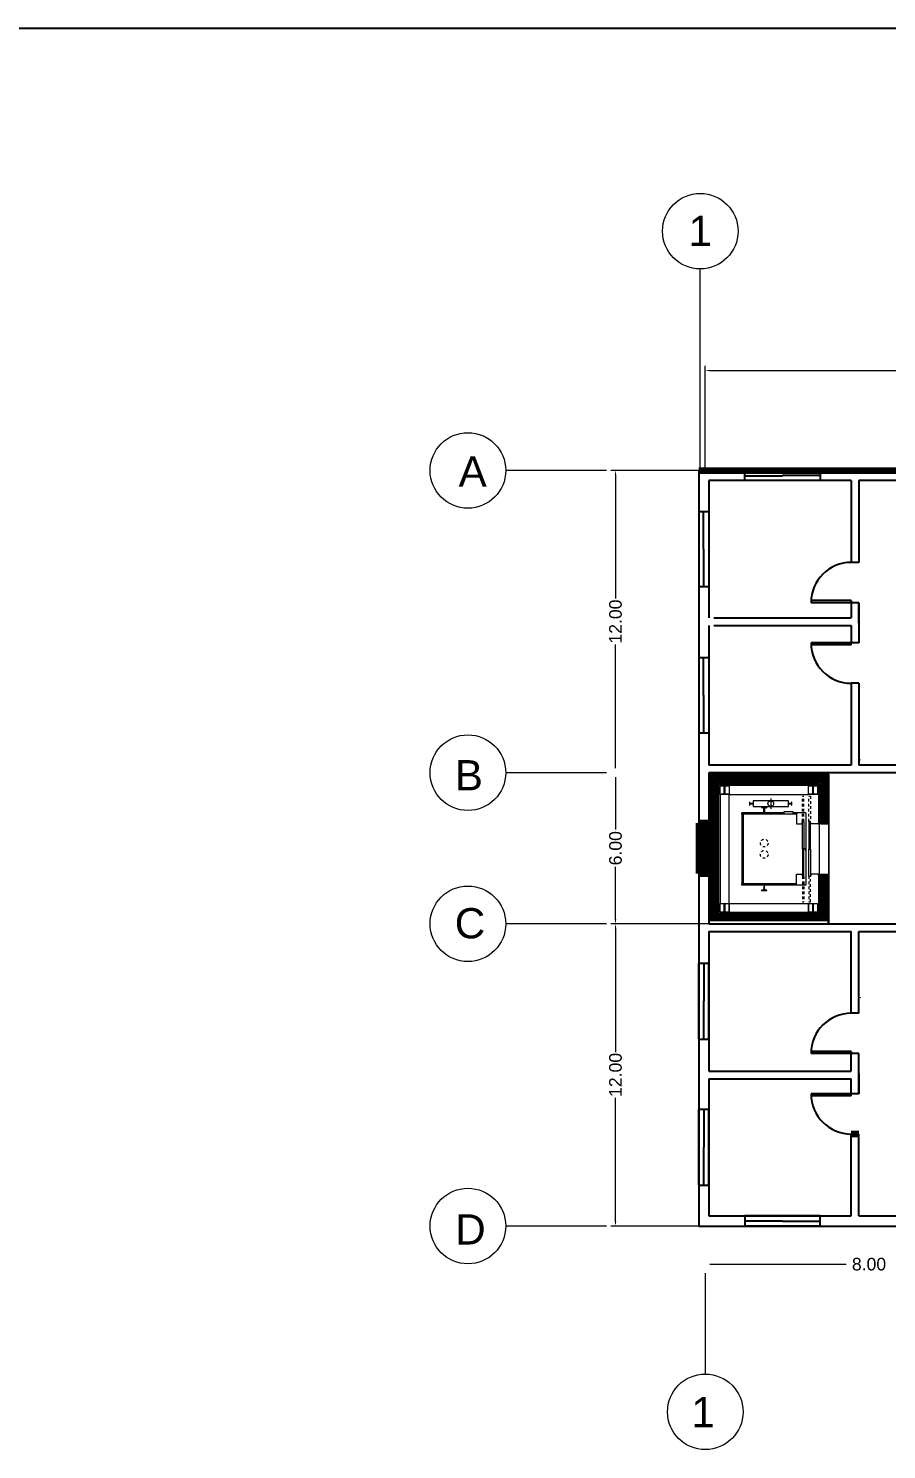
# Model space of a CAD drawing. Header units: millimetres. Extents: x 2391 to 3323, y 1596 to 2537.
# Drawn here: x 2921.6 to 2955.7, y 2171.6 to 2228.1 of the extents above; entities that cross this region are included whole.
import ezdxf

# ---------------------------------------------------------------- set-up
doc = ezdxf.new("R2010")
doc.units = ezdxf.units.MM
for name, pattern in [('CENTER5', [10, 5, -2, 1, -2]), ('HIDDEN', [0.375, 0.25, -0.125]), ('HIDDEN2', [4.7625, 3.175, -1.5875])]:
    doc.linetypes.add(name, pattern=pattern)
for name, color, linetype in [('ASCENSORE - ELEVATOR', 160, 'Continuous'), ('dimensions', 203, 'Continuous'), ('doors', 31, 'Continuous'), ('doors and windows schedule', 11, 'Continuous'), ('exterior wall', 140, 'Continuous'), ('furnitures', 40, 'Continuous'), ('interior wall', 191, 'Continuous'), ('Lightning text', 211, 'Continuous'), ('windows', 241, 'Continuous')]:
    doc.layers.add(name, color=color, linetype=linetype)
doc.styles.get("Standard").update_dxf_attribs({"font": 'arial.ttf'})

msp = doc.modelspace()

# ---------------------------------------------------------------- hatches: boundary and pattern name
at = {"layer": 'ASCENSORE - ELEVATOR', "lineweight": 13, "true_color": 0x6d59d4}
for points in [[(2949.251, 2197.691), (2949.274, 2197.673), (2949.419, 2197.673), (2949.419, 2197.649), (2949.059, 2197.649), (2949.059, 2197.673), (2949.204, 2197.673), (2949.227, 2197.691), (2949.227, 2197.966), (2949.204, 2197.985), (2949.059, 2197.985), (2949.059, 2198.009), (2949.419, 2198.009), (2949.419, 2197.985), (2949.274, 2197.985), (2949.251, 2197.966)], [(2952.761, 2197.691), (2952.784, 2197.673), (2952.929, 2197.673), (2952.929, 2197.649), (2952.569, 2197.649), (2952.569, 2197.673), (2952.714, 2197.673), (2952.737, 2197.691), (2952.737, 2197.966), (2952.714, 2197.985), (2952.569, 2197.985), (2952.569, 2198.009), (2952.929, 2198.009), (2952.929, 2197.985), (2952.784, 2197.985), (2952.761, 2197.966)], [(2949.251, 2193.008), (2949.274, 2192.99), (2949.419, 2192.99), (2949.419, 2192.966), (2949.059, 2192.966), (2949.059, 2192.99), (2949.204, 2192.99), (2949.227, 2193.008), (2949.227, 2193.283), (2949.204, 2193.302), (2949.059, 2193.302), (2949.059, 2193.326), (2949.419, 2193.326), (2949.419, 2193.302), (2949.274, 2193.302), (2949.251, 2193.283)], [(2952.761, 2193.008), (2952.784, 2192.99), (2952.929, 2192.99), (2952.929, 2192.966), (2952.569, 2192.966), (2952.569, 2192.99), (2952.714, 2192.99), (2952.737, 2193.008), (2952.737, 2193.283), (2952.714, 2193.302), (2952.569, 2193.302), (2952.569, 2193.326), (2952.929, 2193.326), (2952.929, 2193.302), (2952.784, 2193.302), (2952.761, 2193.283)]]:
    msp.add_hatch(color=173, dxfattribs=at).paths.add_polyline_path(points)

# ---------------------------------------------------------------- linework, layer by layer
at = {"color": 11, "true_color": 0xf27172}
msp.add_line((3009.654, 2228.067), (2684.734, 2228.067), dxfattribs=at)
at = {"layer": 'ASCENSORE - ELEVATOR', "lineweight": 13}
for p, q in [((2953.379, 2198.456), (2948.609, 2198.456)), ((2948.609, 2198.456), (2948.609, 2192.516)), ((2948.609, 2192.516), (2948.609, 2198.456)), ((2948.609, 2198.456), (2953.379, 2198.456)), ((2953.355, 2198.435), (2948.63, 2198.435)), ((2953.355, 2198.432), (2948.633, 2198.432)), ((2953.355, 2198.435), (2953.355, 2198.117)), ((2953.358, 2198.435), (2953.358, 2198.117)), ((2953.379, 2192.516), (2953.379, 2198.456)), ((2953.379, 2198.456), (2953.379, 2192.516)), ((2953.358, 2198.117), (2948.63, 2198.117)), ((2948.948, 2198.099), (2948.63, 2198.099)), ((2948.948, 2198.096), (2948.63, 2198.096)), ((2953.355, 2198.39), (2948.633, 2198.39)), ((2953.355, 2198.387), (2948.633, 2198.387)), ((2953.355, 2198.345), (2948.633, 2198.345)), ((2953.355, 2198.342), (2948.633, 2198.342)), ((2953.355, 2198.3), (2948.633, 2198.3)), ((2953.355, 2198.297), (2948.633, 2198.297)), ((2953.355, 2198.255), (2948.633, 2198.255)), ((2953.355, 2198.252), (2948.633, 2198.252)), ((2953.355, 2198.21), (2948.633, 2198.21)), ((2953.355, 2198.207), (2948.633, 2198.207)), ((2953.355, 2198.165), (2948.633, 2198.165)), ((2953.355, 2198.162), (2948.633, 2198.162)), ((2953.355, 2198.12), (2948.633, 2198.12)), ((2953.355, 2198.12), (2948.633, 2198.12)), ((2953.355, 2198.117), (2948.633, 2198.117)), ((2948.678, 2198.096), (2948.678, 2192.879)), ((2948.72, 2198.096), (2948.72, 2192.879)), ((2948.723, 2198.096), (2948.723, 2192.879)), ((2948.765, 2198.096), (2948.765, 2192.879)), ((2948.768, 2198.096), (2948.768, 2192.879)), ((2948.81, 2198.096), (2948.81, 2192.879)), ((2948.813, 2198.096), (2948.813, 2192.879)), ((2948.855, 2198.096), (2948.855, 2192.879)), ((2948.858, 2198.096), (2948.858, 2192.879)), ((2948.9, 2198.096), (2948.9, 2192.879)), ((2948.903, 2198.096), (2948.903, 2192.879)), ((2948.945, 2198.096), (2948.945, 2192.879)), ((2948.945, 2198.096), (2948.945, 2192.879)), ((2948.948, 2198.099), (2948.948, 2192.876)), ((2948.948, 2198.096), (2948.948, 2192.879)), ((2948.993, 2198.072), (2952.995, 2198.072)), ((2948.993, 2192.9), (2948.993, 2198.072)), ((2948.996, 2198.051), (2948.996, 2198.069)), ((2948.996, 2198.069), (2952.992, 2198.069)), ((2952.992, 2198.051), (2948.996, 2198.051)), ((2949.014, 2198.029), (2948.996, 2198.029)), ((2948.996, 2198.029), (2948.996, 2192.942)), ((2949.014, 2192.942), (2949.014, 2198.029)), ((2949.059, 2197.649), (2949.059, 2198.009)), ((2949.059, 2198.009), (2949.419, 2198.009)), ((2949.419, 2198.009), (2949.419, 2197.649)), ((2952.569, 2198.009), (2949.419, 2198.009)), ((2949.419, 2198.009), (2949.419, 2197.649)), ((2952.569, 2197.649), (2952.569, 2198.009)), ((2952.569, 2198.009), (2952.929, 2198.009)), ((2952.569, 2197.649), (2952.569, 2198.009)), ((2952.929, 2198.009), (2952.929, 2197.649)), ((2952.974, 2198.03), (2952.992, 2198.03)), ((2952.974, 2196.464), (2952.974, 2198.03)), ((2952.992, 2198.069), (2952.992, 2198.051)), ((2952.992, 2198.03), (2952.992, 2196.464)), ((2952.995, 2198.072), (2952.995, 2192.9)), ((2953.04, 2198.099), (2953.04, 2196.484)), ((2953.04, 2198.099), (2953.358, 2198.099)), ((2953.04, 2198.096), (2953.04, 2196.488)), ((2953.04, 2198.096), (2953.358, 2198.096)), ((2953.043, 2198.096), (2953.043, 2196.488)), ((2953.043, 2198.096), (2953.043, 2196.488)), ((2953.085, 2198.096), (2953.085, 2196.488)), ((2953.088, 2198.096), (2953.088, 2196.488)), ((2953.13, 2198.096), (2953.13, 2196.488)), ((2953.133, 2198.096), (2953.133, 2196.488)), ((2953.175, 2198.096), (2953.175, 2196.488)), ((2953.178, 2198.096), (2953.178, 2196.488)), ((2953.22, 2198.096), (2953.22, 2196.488)), ((2953.223, 2198.096), (2953.223, 2196.488)), ((2953.265, 2198.096), (2953.265, 2196.488)), ((2953.268, 2198.096), (2953.268, 2196.488)), ((2953.31, 2198.096), (2953.31, 2196.488)), ((2953.313, 2198.096), (2953.313, 2196.488)), ((2953.355, 2198.096), (2953.355, 2196.488)), ((2953.358, 2198.099), (2953.358, 2196.484)), ((2949.419, 2197.649), (2949.059, 2197.649)), ((2949.419, 2197.649), (2949.059, 2197.649)), ((2949.059, 2197.649), (2949.059, 2193.326)), ((2949.419, 2193.326), (2949.419, 2197.649)), ((2949.419, 2197.649), (2952.569, 2197.649)), ((2950.245, 2197.34), (2950.233, 2197.34)), ((2950.233, 2197.34), (2950.233, 2197.231)), ((2950.245, 2197.292), (2950.245, 2197.34)), ((2950.342, 2197.292), (2950.245, 2197.292)), ((2950.245, 2197.231), (2950.245, 2197.28)), ((2950.245, 2197.28), (2950.342, 2197.28)), ((2950.342, 2197.28), (2950.342, 2197.292)), ((2951.899, 2197.292), (2951.802, 2197.292)), ((2951.802, 2197.292), (2951.802, 2197.28)), ((2951.802, 2197.28), (2951.899, 2197.28)), ((2951.911, 2197.34), (2951.899, 2197.34)), ((2951.899, 2197.34), (2951.899, 2197.292)), ((2951.899, 2197.28), (2951.899, 2197.231)), ((2951.911, 2197.231), (2951.911, 2197.34)), ((2952.929, 2197.649), (2952.569, 2197.649)), ((2951.592, 2196.926), (2949.917, 2196.926)), ((2949.917, 2196.864), (2949.917, 2196.926)), ((2952.089, 2196.864), (2949.917, 2196.864)), ((2949.917, 2196.864), (2949.917, 2194.108)), ((2949.961, 2194.108), (2949.961, 2196.864)), ((2949.964, 2194.108), (2949.964, 2196.864)), ((2949.964, 2196.864), (2949.978, 2196.864)), ((2949.978, 2196.864), (2949.978, 2194.108)), ((2950.233, 2197.231), (2950.245, 2197.231)), ((2950.708, 2197.127), (2950.708, 2197.132)), ((2950.708, 2197.132), (2950.913, 2197.132)), ((2950.785, 2197.115), (2950.718, 2197.117)), ((2950.799, 2196.963), (2950.799, 2197.026)), ((2950.822, 2196.963), (2950.799, 2196.963)), ((2950.802, 2197.037), (2950.802, 2197.098)), ((2950.819, 2197.098), (2950.819, 2197.037)), ((2950.822, 2197.026), (2950.822, 2196.963)), ((2950.903, 2197.117), (2950.836, 2197.115)), ((2950.913, 2197.132), (2950.913, 2197.127)), ((2951.965, 2196.963), (2951.592, 2196.963)), ((2951.592, 2196.963), (2951.592, 2196.864)), ((2951.899, 2197.231), (2951.911, 2197.231)), ((2951.965, 2196.864), (2951.965, 2196.963)), ((2952.089, 2196.926), (2951.965, 2196.926)), ((2952.462, 2196.926), (2952.089, 2196.926)), ((2952.089, 2196.926), (2952.089, 2196.491)), ((2952.462, 2196.926), (2952.462, 2194.046)), ((2952.089, 2196.491), (2952.313, 2196.491)), ((2952.313, 2196.491), (2952.313, 2196.57)), ((2952.325, 2195.491), (2952.325, 2196.577)), ((2952.325, 2196.577), (2952.387, 2196.577)), ((2952.387, 2196.577), (2952.387, 2195.491)), ((2952.579, 2196.577), (2952.579, 2195.491)), ((2952.653, 2196.577), (2952.579, 2196.577)), ((2952.653, 2195.491), (2952.653, 2196.577)), ((2952.668, 2196.48), (2952.668, 2196.542)), ((2952.972, 2196.48), (2952.668, 2196.48)), ((2952.972, 2196.542), (2952.972, 2196.48)), ((2952.992, 2196.464), (2952.974, 2196.464)), ((2953.04, 2196.488), (2953.358, 2196.488)), ((2953.04, 2196.484), (2953.358, 2196.484)), ((2952.459, 2195.491), (2952.325, 2195.491)), ((2952.325, 2195.481), (2952.325, 2194.395)), ((2952.459, 2195.481), (2952.325, 2195.481)), ((2952.387, 2194.395), (2952.387, 2195.481)), ((2952.459, 2195.563), (2952.459, 2195.491)), ((2952.459, 2195.409), (2952.459, 2195.481)), ((2952.579, 2195.491), (2952.653, 2195.491)), ((2952.579, 2194.395), (2952.579, 2195.481)), ((2952.579, 2195.481), (2952.653, 2195.481)), ((2952.653, 2195.481), (2952.653, 2194.395)), ((2952.089, 2194.046), (2952.089, 2194.481)), ((2952.089, 2194.481), (2952.313, 2194.481)), ((2952.313, 2194.481), (2952.313, 2194.401)), ((2952.971, 2194.492), (2952.668, 2194.492)), ((2952.668, 2194.492), (2952.668, 2194.43)), ((2952.971, 2194.43), (2952.971, 2194.492)), ((2952.974, 2194.508), (2952.992, 2194.508)), ((2952.974, 2192.938), (2952.974, 2194.508)), ((2952.992, 2194.508), (2952.992, 2192.938)), ((2953.04, 2192.876), (2953.04, 2194.487)), ((2953.04, 2194.487), (2953.358, 2194.487)), ((2953.04, 2192.879), (2953.04, 2194.484)), ((2953.04, 2194.484), (2953.358, 2194.484)), ((2953.043, 2192.879), (2953.043, 2194.484)), ((2953.043, 2192.879), (2953.043, 2194.484)), ((2953.085, 2192.879), (2953.085, 2194.484)), ((2953.088, 2192.879), (2953.088, 2194.484)), ((2953.13, 2192.879), (2953.13, 2194.484)), ((2953.133, 2192.879), (2953.133, 2194.484)), ((2953.175, 2192.879), (2953.175, 2194.484)), ((2953.178, 2192.879), (2953.178, 2194.484)), ((2953.22, 2192.879), (2953.22, 2194.484)), ((2953.223, 2192.879), (2953.223, 2194.484)), ((2953.265, 2192.879), (2953.265, 2194.484)), ((2953.268, 2192.879), (2953.268, 2194.484)), ((2953.31, 2192.879), (2953.31, 2194.484)), ((2953.313, 2192.879), (2953.313, 2194.484)), ((2953.355, 2192.879), (2953.355, 2194.484)), ((2953.358, 2192.876), (2953.358, 2194.487)), ((2952.089, 2194.108), (2949.917, 2194.108)), ((2949.917, 2194.046), (2949.917, 2194.108)), ((2952.089, 2194.046), (2949.917, 2194.046)), ((2949.978, 2194.108), (2949.964, 2194.108)), ((2950.799, 2194.009), (2950.799, 2193.945)), ((2950.822, 2194.009), (2950.799, 2194.009)), ((2950.802, 2193.935), (2950.802, 2193.874)), ((2950.819, 2193.874), (2950.819, 2193.935)), ((2950.822, 2193.945), (2950.822, 2194.009)), ((2952.462, 2194.046), (2952.089, 2194.046)), ((2952.325, 2194.395), (2952.387, 2194.395)), ((2952.653, 2194.395), (2952.579, 2194.395)), ((2949.059, 2192.966), (2949.059, 2193.326)), ((2949.059, 2193.326), (2949.419, 2193.326)), ((2949.059, 2193.326), (2949.419, 2193.326)), ((2949.419, 2193.326), (2949.419, 2192.966)), ((2949.419, 2193.326), (2952.569, 2193.326)), ((2949.419, 2192.966), (2949.419, 2193.326)), ((2950.708, 2193.845), (2950.708, 2193.84)), ((2950.708, 2193.84), (2950.913, 2193.84)), ((2950.785, 2193.857), (2950.718, 2193.855)), ((2950.903, 2193.855), (2950.836, 2193.857)), ((2950.913, 2193.84), (2950.913, 2193.845)), ((2952.569, 2192.966), (2952.569, 2193.326)), ((2952.569, 2193.326), (2952.929, 2193.326)), ((2952.569, 2193.326), (2952.569, 2192.966)), ((2952.929, 2193.326), (2952.929, 2192.966)), ((2948.948, 2192.879), (2948.63, 2192.879)), ((2948.948, 2192.876), (2948.63, 2192.876)), ((2953.358, 2192.855), (2948.63, 2192.855)), ((2953.355, 2192.855), (2948.633, 2192.855)), ((2953.355, 2192.852), (2948.633, 2192.852)), ((2953.355, 2192.852), (2948.633, 2192.852)), ((2953.355, 2192.81), (2948.633, 2192.81)), ((2953.355, 2192.807), (2948.633, 2192.807)), ((2953.355, 2192.765), (2948.633, 2192.765)), ((2953.355, 2192.762), (2948.633, 2192.762)), ((2952.995, 2192.9), (2948.993, 2192.9)), ((2948.996, 2192.942), (2949.014, 2192.942)), ((2948.996, 2192.921), (2952.992, 2192.921)), ((2948.996, 2192.903), (2948.996, 2192.921)), ((2952.992, 2192.903), (2948.996, 2192.903)), ((2949.419, 2192.966), (2949.059, 2192.966)), ((2952.569, 2192.966), (2949.419, 2192.966)), ((2952.929, 2192.966), (2952.569, 2192.966)), ((2952.992, 2192.938), (2952.974, 2192.938)), ((2952.992, 2192.921), (2952.992, 2192.903)), ((2953.04, 2192.879), (2953.358, 2192.879)), ((2953.04, 2192.876), (2953.358, 2192.876)), ((2953.355, 2192.537), (2953.355, 2192.855)), ((2953.358, 2192.537), (2953.358, 2192.855)), ((2948.609, 2192.516), (2953.379, 2192.516)), ((2953.379, 2192.516), (2948.609, 2192.516)), ((2953.355, 2192.72), (2948.633, 2192.72)), ((2953.355, 2192.717), (2948.633, 2192.717)), ((2953.355, 2192.675), (2948.633, 2192.675)), ((2953.355, 2192.672), (2948.633, 2192.672)), ((2953.355, 2192.63), (2948.633, 2192.63)), ((2953.355, 2192.627), (2948.633, 2192.627))]:
    msp.add_line(p, q, dxfattribs=at)
at = {"layer": 'ASCENSORE - ELEVATOR', "color": 7, "lineweight": 13}
for p, q in [((2949.059, 2197.985), (2949.059, 2198.009)), ((2949.059, 2198.009), (2949.419, 2198.009)), ((2949.204, 2197.985), (2949.059, 2197.985)), ((2949.227, 2197.966), (2949.204, 2197.985)), ((2949.227, 2197.691), (2949.227, 2197.966)), ((2949.274, 2197.985), (2949.251, 2197.966)), ((2949.251, 2197.966), (2949.251, 2197.691)), ((2949.419, 2197.985), (2949.274, 2197.985)), ((2949.419, 2198.009), (2949.419, 2197.985)), ((2952.569, 2197.985), (2952.569, 2198.009)), ((2952.569, 2198.009), (2952.929, 2198.009)), ((2952.714, 2197.985), (2952.569, 2197.985)), ((2952.737, 2197.966), (2952.714, 2197.985)), ((2952.737, 2197.691), (2952.737, 2197.966)), ((2952.784, 2197.985), (2952.761, 2197.966)), ((2952.761, 2197.966), (2952.761, 2197.691)), ((2952.929, 2197.985), (2952.784, 2197.985)), ((2952.929, 2198.009), (2952.929, 2197.985)), ((2949.059, 2197.649), (2949.059, 2197.673)), ((2949.059, 2197.673), (2949.204, 2197.673)), ((2949.419, 2197.649), (2949.059, 2197.649)), ((2949.204, 2197.673), (2949.227, 2197.691)), ((2949.251, 2197.691), (2949.274, 2197.673)), ((2949.274, 2197.673), (2949.419, 2197.673)), ((2949.419, 2197.673), (2949.419, 2197.649)), ((2952.569, 2197.649), (2952.569, 2197.673)), ((2952.569, 2197.673), (2952.714, 2197.673)), ((2952.929, 2197.649), (2952.569, 2197.649)), ((2952.714, 2197.673), (2952.737, 2197.691)), ((2952.761, 2197.691), (2952.784, 2197.673)), ((2952.784, 2197.673), (2952.929, 2197.673)), ((2952.929, 2197.673), (2952.929, 2197.649)), ((2949.059, 2193.302), (2949.059, 2193.326)), ((2949.059, 2193.326), (2949.419, 2193.326)), ((2949.419, 2193.326), (2949.419, 2193.302)), ((2952.569, 2193.302), (2952.569, 2193.326)), ((2952.569, 2193.326), (2952.929, 2193.326)), ((2952.929, 2193.326), (2952.929, 2193.302)), ((2949.204, 2193.302), (2949.059, 2193.302)), ((2949.059, 2192.966), (2949.059, 2192.99)), ((2949.059, 2192.99), (2949.204, 2192.99)), ((2949.419, 2192.966), (2949.059, 2192.966)), ((2949.227, 2193.283), (2949.204, 2193.302)), ((2949.204, 2192.99), (2949.227, 2193.008)), ((2949.227, 2193.008), (2949.227, 2193.283)), ((2949.274, 2193.302), (2949.251, 2193.283)), ((2949.251, 2193.283), (2949.251, 2193.008)), ((2949.251, 2193.008), (2949.274, 2192.99)), ((2949.419, 2193.302), (2949.274, 2193.302)), ((2949.274, 2192.99), (2949.419, 2192.99)), ((2949.419, 2192.99), (2949.419, 2192.966)), ((2952.714, 2193.302), (2952.569, 2193.302)), ((2952.569, 2192.966), (2952.569, 2192.99)), ((2952.569, 2192.99), (2952.714, 2192.99)), ((2952.929, 2192.966), (2952.569, 2192.966)), ((2952.737, 2193.283), (2952.714, 2193.302)), ((2952.714, 2192.99), (2952.737, 2193.008)), ((2952.737, 2193.008), (2952.737, 2193.283)), ((2952.784, 2193.302), (2952.761, 2193.283)), ((2952.761, 2193.283), (2952.761, 2193.008)), ((2952.761, 2193.008), (2952.784, 2192.99)), ((2952.929, 2193.302), (2952.784, 2193.302)), ((2952.784, 2192.99), (2952.929, 2192.99)), ((2952.929, 2192.99), (2952.929, 2192.966)), ((2952.929, 2192.966), (2952.929, 2192.966)), ((2952.929, 2192.966), (2952.929, 2192.966)), ((2952.929, 2192.966), (2952.929, 2192.966)), ((2952.929, 2192.966), (2952.929, 2192.966)), ((2952.929, 2192.966), (2952.929, 2192.966)), ((2952.929, 2192.966), (2952.929, 2192.966))]:
    msp.add_line(p, q, dxfattribs=at)
at = {"layer": 'ASCENSORE - ELEVATOR', "linetype": 'Continuous', "lineweight": 13}
for p, q in [((2950.367, 2197.394), (2950.367, 2197.177)), ((2951.773, 2197.394), (2950.367, 2197.394)), ((2951.773, 2197.177), (2951.773, 2197.394)), ((2950.367, 2197.177), (2951.773, 2197.177))]:
    msp.add_line(p, q, dxfattribs=at)
at = {"layer": 'ASCENSORE - ELEVATOR', "linetype": 'HIDDEN2', "lineweight": 13}
msp.add_line((2951.072, 2197.489), (2951.072, 2197.083), dxfattribs=at)
at = {"layer": 'ASCENSORE - ELEVATOR', "linetype": 'HIDDEN', "lineweight": 13, "ltscale": 0.1}
for p, q in [((2952.325, 2197.583), (2952.387, 2197.583)), ((2952.325, 2196.577), (2952.325, 2197.583)), ((2952.387, 2196.577), (2952.387, 2197.583)), ((2952.579, 2196.577), (2952.579, 2197.583)), ((2952.579, 2197.583), (2952.653, 2197.583)), ((2952.653, 2197.583), (2952.653, 2196.577)), ((2952.325, 2194.395), (2952.325, 2193.389)), ((2952.387, 2194.395), (2952.387, 2193.389)), ((2952.579, 2194.395), (2952.579, 2193.389)), ((2952.653, 2193.389), (2952.653, 2194.395)), ((2952.325, 2193.389), (2952.387, 2193.389)), ((2952.579, 2193.389), (2952.653, 2193.389))]:
    msp.add_line(p, q, dxfattribs=at)
at = {"layer": 'ASCENSORE - ELEVATOR', "linetype": 'CENTER5', "lineweight": 13}
msp.add_line((2952.462, 2195.486), (2952.462, 2195.486), dxfattribs=at)
at = {"layer": 'ASCENSORE - ELEVATOR', "linetype": 'HIDDEN2', "lineweight": 13}
msp.add_circle((2951.072, 2197.286), 0.112, dxfattribs=at)
at = {"layer": 'ASCENSORE - ELEVATOR', "linetype": 'HIDDEN', "lineweight": 13, "ltscale": 0.1}
for centre in [(2950.811, 2195.721), (2950.811, 2195.273)]:
    msp.add_circle(centre, 0.154, dxfattribs=at)
at = {"layer": 'ASCENSORE - ELEVATOR', "lineweight": 13}
for centre, radius, start, end in [((2950.718, 2197.127), 0.00994, 180, 268.4826), ((2950.784, 2197.098), 0.0174, 360, 88.4826), ((2950.778, 2197.037), 0.0243, 333.8425, 359.4784), ((2950.837, 2197.098), 0.0174, 91.5174, 180), ((2950.843, 2197.037), 0.0243, 180.5216, 206.1575), ((2950.903, 2197.127), 0.00994, 271.5174, 0), ((2950.778, 2193.935), 0.0243, 0.5216, 26.1575), ((2950.843, 2193.935), 0.0243, 153.8425, 179.4784), ((2950.718, 2193.845), 0.00994, 91.5174, 180), ((2950.784, 2193.874), 0.0174, 271.5174, 360), ((2950.837, 2193.874), 0.0174, 180, 268.4826), ((2950.903, 2193.845), 0.00994, 360, 88.4826)]:
    msp.add_arc(centre, radius, start, end, dxfattribs=at)
at = {"layer": 'dimensions', "lineweight": 13}
for p, q in [((2948.472, 2210.578), (2948.472, 2214.665)), ((2948.652, 2214.485), (2967.529, 2214.485)), ((2948.209, 2210.516), (2944.728, 2210.516)), ((2944.908, 2210.336), (2944.908, 2205.425)), ((2944.908, 2198.696), (2944.908, 2203.607)), ((2944.908, 2198.336), (2944.908, 2196.256)), ((2944.908, 2192.696), (2944.908, 2194.776)), ((2948.209, 2192.516), (2944.728, 2192.516)), ((2948.609, 2192.516), (2944.728, 2192.516)), ((2944.908, 2192.336), (2944.908, 2187.425)), ((2944.908, 2180.696), (2944.908, 2185.607)), ((2948.209, 2180.516), (2944.728, 2180.516)), ((2948.652, 2178.999), (2954.062, 2178.999))]:
    msp.add_line(p, q, dxfattribs=at)
at = {"layer": 'dimensions', "lineweight": 100}
msp.add_line((2948.209, 2210.516), (2948.409, 2210.516), dxfattribs=at)
at = {"layer": 'dimensions'}
for points in [[(2948.652, 2214.515), (2948.652, 2214.455), (2948.472, 2214.485)], [(2944.878, 2210.336), (2944.938, 2210.336), (2944.908, 2210.516)], [(2944.878, 2192.696), (2944.938, 2192.696), (2944.908, 2192.516)], [(2944.878, 2192.336), (2944.938, 2192.336), (2944.908, 2192.516)], [(2944.878, 2180.696), (2944.938, 2180.696), (2944.908, 2180.516)]]:
    msp.add_solid(points, dxfattribs=at)
at = {"layer": 'doors'}
for p, q in [((2954.269, 2205.266), (2952.669, 2205.266)), ((2954.269, 2205.346), (2952.671, 2205.346)), ((2954.269, 2205.346), (2954.269, 2205.266)), ((2954.269, 2203.666), (2952.669, 2203.666)), ((2954.269, 2203.586), (2952.671, 2203.586)), ((2954.269, 2203.586), (2954.269, 2203.666)), ((2954.269, 2187.366), (2952.669, 2187.366)), ((2954.269, 2187.446), (2952.671, 2187.446)), ((2954.269, 2187.446), (2954.269, 2187.366)), ((2954.269, 2185.766), (2952.669, 2185.766)), ((2954.269, 2185.686), (2952.671, 2185.686)), ((2954.269, 2185.686), (2954.269, 2185.766))]:
    msp.add_line(p, q, dxfattribs=at)
for centre, start, end in [((2954.269, 2205.266), 90, 180), ((2954.269, 2203.666), 180, 270), ((2954.269, 2187.366), 90, 180), ((2954.269, 2185.766), 180, 270)]:
    msp.add_arc(centre, 1.6, start, end, dxfattribs=at)
at = {"layer": 'exterior wall', "lineweight": 100}
msp.add_line((2948.209, 2210.516), (2988.609, 2210.516), dxfattribs=at)
at = {"layer": 'exterior wall'}
for p, q in [((2948.209, 2210.516), (2948.209, 2180.516)), ((2954.269, 2210.116), (2948.609, 2210.116)), ((2948.609, 2210.116), (2948.609, 2204.666)), ((2961.259, 2210.116), (2954.569, 2210.116)), ((2948.609, 2204.366), (2948.609, 2198.816)), ((2948.609, 2198.516), (2948.609, 2192.516)), ((2948.609, 2192.216), (2948.609, 2186.666)), ((2948.609, 2186.366), (2948.609, 2180.916)), ((2948.609, 2180.916), (2954.269, 2180.916)), ((2954.569, 2180.916), (2961.259, 2180.916)), ((2948.209, 2180.516), (2988.609, 2180.516))]:
    msp.add_line(p, q, dxfattribs=at)
at = {"layer": 'exterior wall', "lineweight": 13}
msp.add_line((2948.609, 2198.516), (2948.609, 2192.516), dxfattribs=at)
at = {"layer": 'furnitures'}
for p, q in [((2954.607, 2199.019), (2954.607, 2199.038)), ((2954.607, 2189.596), (2954.607, 2189.577))]:
    msp.add_line(p, q, dxfattribs=at)
at = {"layer": 'interior wall'}
for p, q in [((2954.269, 2210.116), (2954.269, 2206.866)), ((2954.569, 2210.116), (2954.569, 2206.866)), ((2954.569, 2206.866), (2954.269, 2206.866)), ((2954.269, 2205.266), (2954.269, 2204.666)), ((2954.569, 2205.266), (2954.269, 2205.266)), ((2954.569, 2205.266), (2954.569, 2203.666)), ((2954.569, 2204.466), (2954.569, 2205.266)), ((2948.809, 2204.666), (2954.269, 2204.666)), ((2948.809, 2204.366), (2954.269, 2204.366)), ((2954.269, 2204.366), (2954.269, 2203.666)), ((2954.569, 2204.466), (2954.569, 2203.666)), ((2954.569, 2203.666), (2954.269, 2203.666)), ((2954.269, 2202.066), (2954.269, 2198.816)), ((2954.569, 2202.066), (2954.269, 2202.066)), ((2954.569, 2202.066), (2954.569, 2198.816)), ((2954.269, 2198.816), (2948.609, 2198.816)), ((2958.859, 2198.516), (2948.609, 2198.516)), ((2958.859, 2198.816), (2954.569, 2198.816)), ((2954.59, 2198.816), (2954.569, 2198.816)), ((2948.609, 2192.516), (2958.859, 2192.516)), ((2948.609, 2192.216), (2954.269, 2192.216)), ((2954.269, 2188.966), (2954.269, 2192.216)), ((2954.569, 2192.216), (2958.859, 2192.216)), ((2954.569, 2188.966), (2954.569, 2192.216)), ((2954.569, 2188.966), (2954.269, 2188.966)), ((2954.269, 2186.666), (2954.269, 2187.366)), ((2954.569, 2187.366), (2954.269, 2187.366)), ((2954.569, 2185.766), (2954.569, 2187.366)), ((2954.569, 2186.566), (2954.569, 2187.366)), ((2948.609, 2186.666), (2954.269, 2186.666)), ((2954.569, 2186.566), (2954.569, 2185.766)), ((2948.609, 2186.366), (2954.269, 2186.366)), ((2954.269, 2185.766), (2954.269, 2186.366)), ((2954.569, 2185.766), (2954.269, 2185.766)), ((2954.269, 2180.916), (2954.269, 2184.166)), ((2954.569, 2180.916), (2954.569, 2184.166))]:
    msp.add_line(p, q, dxfattribs=at)
at = {"layer": 'interior wall', "lineweight": 100}
msp.add_line((2954.569, 2184.166), (2954.269, 2184.166), dxfattribs=at)
at = {"layer": 'Lightning text', "linetype": 'ByBlock', "lineweight": 13, "ltscale": 0.02}
for p, q in [((2948.272, 2210.516), (2948.272, 2218.516)), ((2944.548, 2210.516), (2940.548, 2210.516)), ((2944.548, 2198.516), (2940.548, 2198.516)), ((2944.548, 2192.516), (2940.548, 2192.516)), ((2944.548, 2180.516), (2940.548, 2180.516)), ((2948.472, 2178.639), (2948.472, 2174.639))]:
    msp.add_line(p, q, dxfattribs=at)
for centre in [(2948.272, 2220.016), (2939.048, 2210.516), (2939.048, 2198.516), (2939.048, 2192.516), (2939.048, 2180.516), (2948.472, 2173.139)]:
    msp.add_circle(centre, 1.5, dxfattribs=at)
at = {"layer": 'windows'}
for p, q in [((2950.039, 2210.116), (2950.039, 2210.516)), ((2953.039, 2210.516), (2950.039, 2210.516)), ((2950.039, 2210.306), (2951.539, 2210.306)), ((2951.539, 2210.306), (2951.539, 2210.326)), ((2951.539, 2210.326), (2953.039, 2210.326)), ((2953.039, 2210.516), (2953.039, 2210.116)), ((2953.039, 2210.116), (2950.039, 2210.116)), ((2948.209, 2208.891), (2948.609, 2208.891)), ((2948.209, 2208.891), (2948.209, 2205.891)), ((2948.399, 2207.391), (2948.399, 2208.891)), ((2948.609, 2208.891), (2948.609, 2205.891)), ((2948.419, 2207.391), (2948.399, 2207.391)), ((2948.419, 2205.891), (2948.419, 2207.391)), ((2948.609, 2205.891), (2948.209, 2205.891)), ((2948.209, 2203.091), (2948.609, 2203.091)), ((2948.209, 2203.091), (2948.209, 2200.091)), ((2948.399, 2201.591), (2948.399, 2203.091)), ((2948.609, 2203.091), (2948.609, 2200.091)), ((2948.419, 2201.591), (2948.399, 2201.591)), ((2948.419, 2200.091), (2948.419, 2201.591)), ((2948.609, 2200.091), (2948.209, 2200.091)), ((2948.609, 2190.941), (2948.209, 2190.941)), ((2948.209, 2187.941), (2948.209, 2190.941)), ((2948.419, 2190.941), (2948.419, 2189.441)), ((2948.609, 2187.941), (2948.609, 2190.941)), ((2948.419, 2189.441), (2948.399, 2189.441)), ((2948.399, 2189.441), (2948.399, 2187.941)), ((2948.209, 2187.941), (2948.609, 2187.941)), ((2948.609, 2185.141), (2948.209, 2185.141)), ((2948.209, 2182.141), (2948.209, 2185.141)), ((2948.419, 2185.141), (2948.419, 2183.641)), ((2948.609, 2182.141), (2948.609, 2185.141)), ((2948.419, 2183.641), (2948.399, 2183.641)), ((2948.399, 2183.641), (2948.399, 2182.141)), ((2948.209, 2182.141), (2948.609, 2182.141)), ((2953.039, 2180.916), (2950.039, 2180.916)), ((2950.039, 2180.916), (2950.039, 2180.516)), ((2953.039, 2180.516), (2953.039, 2180.916)), ((2950.039, 2180.726), (2951.539, 2180.726)), ((2953.039, 2180.516), (2950.039, 2180.516)), ((2951.539, 2180.726), (2951.539, 2180.706)), ((2951.539, 2180.706), (2953.039, 2180.706))]:
    msp.add_line(p, q, dxfattribs=at)
at = {"layer": 'windows', "lineweight": 100}
for p, q in [((2948.609, 2196.516), (2948.209, 2196.516)), ((2948.209, 2196.516), (2948.209, 2194.516)), ((2948.339, 2196.516), (2948.339, 2194.516)), ((2948.479, 2196.516), (2948.479, 2194.516)), ((2948.609, 2196.516), (2948.609, 2194.516)), ((2948.209, 2194.516), (2948.609, 2194.516))]:
    msp.add_line(p, q, dxfattribs=at)

# ---------------------------------------------------------------- texts
at = {"layer": 'dimensions', "lineweight": 13, "char_height": 0.5, "attachment_point": 5, "rotation": 90}
for s, insert in [('\\A1;12.00', (2944.908, 2204.516)), ('\\A1;6.00', (2944.908, 2195.516)), ('\\A1;12.00', (2944.908, 2186.516))]:
    msp.add_mtext(s, dxfattribs=dict(at, insert=insert))
at = {"layer": 'dimensions', "lineweight": 13, "insert": (2954.972, 2178.999), "char_height": 0.5, "attachment_point": 5}
msp.add_mtext('\\A1;8.00', dxfattribs=at)
at = {"layer": 'doors and windows schedule'}
for s, p in [('1', (2947.803, 2219.429)), ('A', (2938.678, 2209.874)), ('B', (2938.527, 2197.814)), ('C', (2938.525, 2191.938)), ('D', (2938.544, 2179.781)), ('1', (2947.918, 2172.527))]:
    msp.add_text(s, height=1.2, dxfattribs=at).set_placement(p)

doc.saveas('drawing.dxf')
